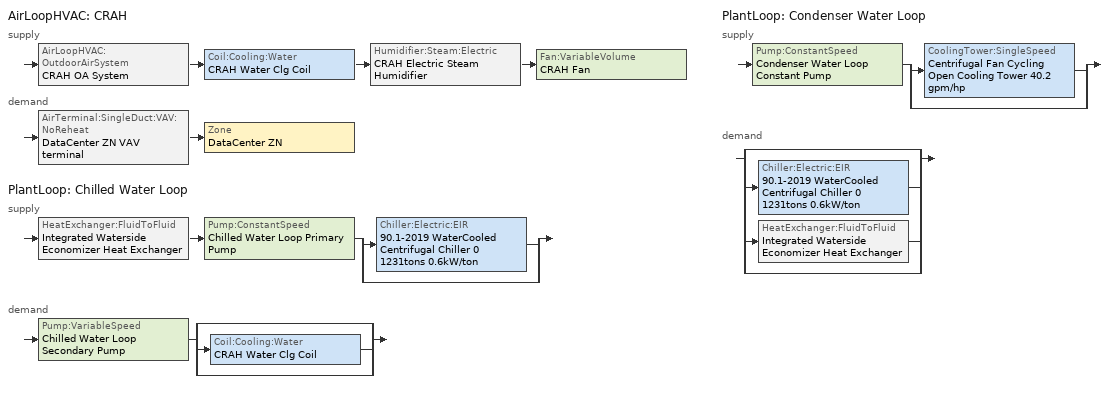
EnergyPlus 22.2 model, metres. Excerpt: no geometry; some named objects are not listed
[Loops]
AirLoopHVAC 'CRAH'
 supply: AirLoopHVAC:OutdoorAirSystem 'CRAH OA System' > Coil:Cooling:Water 'CRAH Water Clg Coil' > Humidifier:Steam:Electric 'CRAH Electric Steam Humidifier' > Fan:VariableVolume 'CRAH Fan'
 demand: AirTerminal:SingleDuct:VAV:NoReheat 'DataCenter ZN VAV terminal' > Zone 'DataCenter ZN'
PlantLoop 'Chilled Water Loop'
 supply: HeatExchanger:FluidToFluid 'Integrated Waterside Economizer Heat Exchanger' > Pump:ConstantSpeed 'Chilled Water Loop Primary Pump' > split
  | Chiller:Electric:EIR '90.1-2019 WaterCooled  Centrifugal Chiller 0 1231tons 0.6kW/ton'
  | bypass
 demand: Pump:VariableSpeed 'Chilled Water Loop Secondary Pump' > split
  | bypass
  | Coil:Cooling:Water 'CRAH Water Clg Coil'
  | bypass
PlantLoop 'Condenser Water Loop'
 supply: Pump:ConstantSpeed 'Condenser Water Loop Constant Pump' > split
  | CoolingTower:SingleSpeed 'Centrifugal Fan Cycling Open Cooling Tower 40.2 gpm/hp'
  | bypass
 demand: split
  | bypass
  | Chiller:Electric:EIR '90.1-2019 WaterCooled  Centrifugal Chiller 0 1231tons 0.6kW/ton'
  | HeatExchanger:FluidToFluid 'Integrated Waterside Economizer Heat Exchanger'
  | bypass
[ZoneControl:Thermostat]
DataCenter ZN Thermostat: DataCenter ZN, DataCenter ZN Thermostat Schedule, ThermostatSetpoint:DualSetpoint, LargeDataCenterHighITE StandaloneDataCenter Thermostat 1, , , , , , , 0
[ThermostatSetpoint:DualSetpoint]
LargeDataCenterHighITE StandaloneDataCenter Thermostat 1: DataCenter HTGSETP_SCH, DataCenter CLGSETP_SCH
[AirTerminal:SingleDuct:VAV:NoReheat]
DataCenter ZN VAV terminal: Always On Discrete, DataCenter ZN VAV terminal Outlet Air Node, DataCenter ZN VAV terminal Inlet Air Node, Autosize, Constant, 0.1, Autosize
[Zone equipment]
DataCenter ZN: DataCenter ZN VAV terminal
[Sizing:Zone]
DataCenter ZN: SupplyAirTemperature, 12.7778, 11.11, SupplyAirTemperature, 12.7778, 11.11, 0.0085, 0.008, DataCenter ZN DSOA Space List, , , DesignDay, 0, 0.000762, 0, 0, DesignDay, 0, 0.002032, 0.141576, 0.3, , No, , , , Sensible Load Only No Latent Load, HumidityRatioDifference, , 0.005, HumidityRatioDifference, , 0.005
[Controller:MechanicalVentilation]
CRAH Vent Controller: Always On Discrete, No, ZoneSum, , DataCenter ZN, LargeDataCenterHighITE StandaloneDataCenter Ventilation
[DesignSpecification:OutdoorAir]
LargeDataCenterHighITE StandaloneDataCenter Ventilation: Sum, 0.00235974, 0.0003048, 0, 0
[DesignSpecification:OutdoorAir:SpaceList]
DataCenter ZN DSOA Space List: DataCenter, LargeDataCenterHighITE StandaloneDataCenter Ventilation
[AirLoopHVAC]
CRAH: CRAH Controllers, CRAHAvailability Manager List, AutoSize, CRAH Supply Branches, , CRAH Supply Inlet Node, CRAH Demand Outlet Node, CRAH Demand Inlet Nodes, CRAH Supply Outlet Nodes, 1
[Sizing:System]
CRAH: Sensible, Autosize, 0.3, 18, 0.008, 27, 0.008, 12.7778, 12.7778, Coincident, No, No, 0.0085, 0.008, DesignDay, 0, 0.00996765, 1, 3.94755e-05, DesignDay, 0, 0.00996765, 1, 1, 3.15882e-05, ZoneSum, 1, CoolingDesignCapacity, Autosize, 234.7, 1, HeatingDesignCapacity, Autosize, 157, 1, OnOff, Autosize
[Controller:WaterCoil]
CRAH Water Clg Coil Controller: Temperature, Reverse, Flow, CRAH Water Clg Coil Outlet Air Node, CRAH Water Clg Coil Inlet Water Node, Autosize, Autosize, 0
[AvailabilityManager:Scheduled]
CRAH Availability Manager; CRAH OA System Availability Manager: Always On Discrete
[AirLoopHVAC:OutdoorAirSystem]
CRAH OA System: CRAH OA System Controller List, CRAH OA System Equipment List
[Controller:OutdoorAir]
CRAH OA Controller: CRAH Relief Air Node, CRAH Supply Inlet Node, CRAH Mixed Air Node, CRAH Outdoor Air Node, Autosize, Autosize, NoEconomizer, ModulateFlow, 28, 64000, , , -100, LockoutWithHeating, FixedMinimum, Always On Discrete, , , CRAH Vent Controller, , No, , , Yes, BypassWhenWithinEconomizerLimits
[OutdoorAir:Mixer]
CRAH OA System Outdoor Air Mixer: CRAH Mixed Air Node, CRAH Outdoor Air Node, CRAH Relief Air Node, CRAH Supply Inlet Node
[SetpointManager:MixedAir]
CRAH Mixed Air Node OS Default SPM: Temperature, CRAH Supply Outlet Node, CRAH Electric Steam Humidifier Outlet Air Node, CRAH Supply Outlet Node, CRAH Mixed Air Node
CRAH Water Clg Coil Outlet Air Node OS Default SPM: Temperature, CRAH Supply Outlet Node, CRAH Electric Steam Humidifier Outlet Air Node, CRAH Supply Outlet Node, CRAH Water Clg Coil Outlet Air Node
CRAH Electric Steam Humidifier Outlet Air Node OS Default SPM: Temperature, CRAH Supply Outlet Node, CRAH Electric Steam Humidifier Outlet Air Node, CRAH Supply Outlet Node, CRAH Electric Steam Humidifier Outlet Air Node
[Coil:Cooling:Water]
CRAH Water Clg Coil: DataCenter HVACOperationSchd, Autosize, Autosize, Autosize, Autosize, Autosize, Autosize, Autosize, CRAH Water Clg Coil Inlet Water Node, CRAH Water Clg Coil Outlet Water Node, CRAH Mixed Air Node, CRAH Water Clg Coil Outlet Air Node, SimpleAnalysis, CrossFlow
[Humidifier:Steam:Electric]
CRAH Electric Steam Humidifier: , Autosize, Autosize, , , CRAH Water Clg Coil Outlet Air Node, CRAH Electric Steam Humidifier Outlet Air Node
[SetpointManager:SingleZone:Humidity:Minimum]
Setpoint Manager Single Zone Humidity Minimum 1: CRAH Electric Steam Humidifier Outlet Air Node, DataCenter ZN Zone Air Node
[Fan:VariableVolume]
CRAH Fan: Always On Discrete, 0.6253, 1389.92, AutoSize, Fraction, 0.1, 0, 0.962, 1, 0.027828, 0.026583, -0.087069, 1.03092, 0, CRAH Electric Steam Humidifier Outlet Air Node, CRAH Supply Outlet Node, General
[SetpointManager:Scheduled]
CRAH supply air setpoint manager: Temperature, AHU Supply Temp Sch, CRAH Supply Outlet Node
Chilled Water Loop Setpoint Manager 2: Temperature, Chilled Water Loop Temp - 44F, Chilled Water Loop Primary Pump Inlet Water Node
Chilled Water Loop Setpoint Manager 1: Temperature, Chilled Water Loop Temp - 44F, 90.1-2019 WaterCooled  Centrifugal Chiller 0 1231tons 0.6kW/ton Supply Outlet Water Node
Chilled Water Loop Setpoint Manager: Temperature, Chilled Water Loop Temp - 44F, Chilled Water Loop Supply Outlet Node
[PlantLoop]
Chilled Water Loop: Water, , Chilled Water Loop Operation Schemes, Chilled Water Loop Supply Outlet Node, 40, 1, Autosize, 0, Autocalculate, Chilled Water Loop Supply Inlet Node, Chilled Water Loop Supply Outlet Node, Chilled Water Loop Supply Branches, Chilled Water Loop Supply Connector List, Chilled Water Loop Demand Inlet Node, Chilled Water Loop Demand Outlet Node, Chilled Water Loop Demand Branches, Chilled Water Loop Demand Connector List, Optimal, , SingleSetpoint, CommonPipe
Condenser Water Loop: Water, , Condenser Water Loop Operation Schemes, Condenser Water Loop Supply Outlet Node, 80, 5, Autosize, 0, Autocalculate, Condenser Water Loop Supply Inlet Node, Condenser Water Loop Supply Outlet Node, Condenser Water Loop Supply Branches, Condenser Water Loop Supply Connector List, Condenser Water Loop Demand Inlet Node, Condenser Water Loop Demand Outlet Node, Condenser Water Loop Demand Branches, Condenser Water Loop Demand Connector List, Optimal, , SingleSetpoint, None
[Sizing:Plant]
Chilled Water Loop: Cooling, 6.66667, 5.61111, NonCoincident, 1, None
Condenser Water Loop: Condenser, 29.4444, 5.55556, Coincident, 6, GlobalCoolingSizingFactor
[HeatExchanger:FluidToFluid]
Integrated Waterside Economizer Heat Exchanger: Always On Discrete, Integrated Waterside Economizer Heat Exchanger Demand Inlet Water Node, Integrated Waterside Economizer Heat Exchanger Demand Outlet Water Node, Autosize, Chilled Water Loop Supply Inlet Node, Chilled Water Loop Primary Pump Inlet Water Node, Autosize, CounterFlow, Autosize, CoolingDifferentialOnOff, Chilled Water Loop Primary Pump Inlet Water Node, 0, FreeCooling, , , Loop, 1, 1.66667, 22.2222
[Pump:ConstantSpeed]
Chilled Water Loop Primary Pump: Chilled Water Loop Primary Pump Inlet Water Node, Chilled Water Loop Primary Pump Outlet Water Node, Autosize, 44836, Autosize, 0.934164, 0, Intermittent, , , , , , , PowerPerFlowPerPressure, 348701.1, 1.28205, General
Condenser Water Loop Constant Pump: Condenser Water Loop Supply Inlet Node, Condenser Water Loop Constant Pump Outlet Water Node, Autosize, 148557, Autosize, 0.964494, 0, Intermittent, , , , , , , PowerPerFlowPerPressure, 348701.1, 1.28205, General
[Chiller:Electric:EIR]
90.1-2019 WaterCooled  Centrifugal Chiller 0 1231tons 0.6kW/ton: Autosize, 6.28036, 6.66667, 35, Autosize, Autosize, WaterCooled_Centrifugal_Chiller_2010_PathB_CAPFT, WaterCooled_Centrifugal_Chiller_2010_PathB_EIRFT, ChlrWtrCentPathAAllEIRRatio_fQRatio, 0.15, 1, 1, 0.25, 90.1-2019 WaterCooled  Centrifugal Chiller 0 1231tons 0.6kW/ton Supply Inlet Water Node, 90.1-2019 WaterCooled  Centrifugal Chiller 0 1231tons 0.6kW/ton Supply Outlet Water Node, 90.1-2019 WaterCooled  Centrifugal Chiller 0 1231tons 0.6kW/ton Demand Inlet Water Node, 90.1-2019 WaterCooled  Centrifugal Chiller 0 1231tons 0.6kW/ton Demand Outlet Water Node, WaterCooled, 0, 1, 2.22222, ConstantFlow, , , , 1, 0, 10, , 1, , , General
[Pump:VariableSpeed]
Chilled Water Loop Secondary Pump: Chilled Water Loop Secondary Pump Inlet Water Node, Chilled Water Loop Secondary Pump Outlet Water Node, Autosize, 134508, Autosize, 0.955395, 0, 0, 0.0205, 0.4101, 0.5753, 0, Intermittent, , , , , , , , , , , 0.5, PowerPerFlowPerPressure, 348701.1, 1.28205, 0, General
[PlantEquipmentOperationSchemes]
Chilled Water Loop Operation Schemes: PlantEquipmentOperation:CoolingLoad, Chilled Water Loop Cooling Operation Scheme, Always On Discrete, PlantEquipmentOperation:ComponentSetpoint, Chilled Water Loop Setpoint Operation Scheme, Always On Discrete
Condenser Water Loop Operation Schemes: PlantEquipmentOperation:CoolingLoad, Condenser Water Loop Cooling Operation Scheme, Always On Discrete
[PlantEquipmentOperation:CoolingLoad]
Chilled Water Loop Cooling Operation Scheme: 0, 1000000000, Chilled Water Loop Cooling Equipment List
Condenser Water Loop Cooling Operation Scheme: 0, 1000000000, Condenser Water Loop Cooling Equipment List
[PlantEquipmentList]
Chilled Water Loop Cooling Equipment List: HeatExchanger:FluidToFluid, Integrated Waterside Economizer Heat Exchanger, Chiller:Electric:EIR, 90.1-2019 WaterCooled  Centrifugal Chiller 0 1231tons 0.6kW/ton
Condenser Water Loop Cooling Equipment List: CoolingTower:SingleSpeed, Centrifugal Fan Cycling Open Cooling Tower 40.2 gpm/hp
[PlantEquipmentOperation:ComponentSetpoint]
Chilled Water Loop Setpoint Operation Scheme: HeatExchanger:FluidToFluid, Integrated Waterside Economizer Heat Exchanger, Chilled Water Loop Supply Inlet Node, Chilled Water Loop Primary Pump Inlet Water Node, Autosize, Cooling, Chiller:Electric:EIR, 90.1-2019 WaterCooled  Centrifugal Chiller 0 1231tons 0.6kW/ton, 90.1-2019 WaterCooled  Centrifugal Chiller 0 1231tons 0.6kW/ton Supply Inlet Water Node, 90.1-2019 WaterCooled  Centrifugal Chiller 0 1231tons 0.6kW/ton Supply Outlet Water Node, Autosize, Cooling
[CoolingTower:SingleSpeed]
Centrifugal Fan Cycling Open Cooling Tower 40.2 gpm/hp: Centrifugal Fan Cycling Open Cooling Tower 40.2 gpm/hp Inlet Water Node, Centrifugal Fan Cycling Open Cooling Tower 40.2 gpm/hp Outlet Water Node, Autosize, Autosize, 128731, Autosize, Autosize, 0.1, Autosize, 0.1, UFactorTimesAreaAndDesignWaterFlowRate, 1.25, , 0, 0.1, 35, 25.6, Autosize, Autosize, 0, 2, , SaturatedExit, 0.2, 0.008, ConcentrationRatio, 3, , , , FanCycling, 2, MinimalCell, 0.33, 2.5, 1, General
[SetpointManager:FollowOutdoorAirTemperature]
Condenser Water Loop Setpoint Manager Follow OATwb with 7.8F Approach: Temperature, OutdoorAirWetBulb, 4.34444, 29.4444, 5.55556, Condenser Water Loop Supply Outlet Node
[PythonPlugin:SearchPaths]
TowerWater Paths: Yes, Yes, No, /srv/data1/liangzhang/EnergyPlus-HeatRejection-Water/src, /srv/data1/liangzhang/EnergyPlus-HeatRejection-Water/runs/proto_dc/frankfurt
[PythonPlugin:Instance]
TowerWater: No, tower_water_model_plugin, ModelTowerWater
[PythonPlugin:Variables]
TowerWater Vars 1: CentrifugalFanCyclingOpenCoolingTower402GpmHp_E_LAT, CentrifugalFanCyclingOpenCoolingTower402GpmHp_E_ROT, CentrifugalFanCyclingOpenCoolingTower402GpmHp_E_LF, CentrifugalFanCyclingOpenCoolingTower402GpmHp_E_EPSAT, CentrifugalFanCyclingOpenCoolingTower402GpmHp_E_MSAT, CentrifugalFanCyclingOpenCoolingTower402GpmHp_E_BRAUN, CentrifugalFanCyclingOpenCoolingTower402GpmHp_E_POPPE, CentrifugalFanCyclingOpenCoolingTower402GpmHp_E_POPPE1, CentrifugalFanCyclingOpenCoolingTower402GpmHp_Drift, CentrifugalFanCyclingOpenCoolingTower402GpmHp_Blowdown
TowerWater Vars 2: CentrifugalFanCyclingOpenCoolingTower402GpmHp_Makeup, CentrifugalFanCyclingOpenCoolingTower402GpmHp_MakeupVol, CentrifugalFanCyclingOpenCoolingTower402GpmHp_Cycles, CentrifugalFanCyclingOpenCoolingTower402GpmHp_CycLimit, CentrifugalFanCyclingOpenCoolingTower402GpmHp_AirMass, CentrifugalFanCyclingOpenCoolingTower402GpmHp_AirOutT, CentrifugalFanCyclingOpenCoolingTower402GpmHp_AirOutW, CentrifugalFanCyclingOpenCoolingTower402GpmHp_Fog, CentrifugalFanCyclingOpenCoolingTower402GpmHp_Mist, CentrifugalFanCyclingOpenCoolingTower402GpmHp_MePoppe
TowerWater Vars 3: CentrifugalFanCyclingOpenCoolingTower402GpmHp_MeMerkel, CentrifugalFanCyclingOpenCoolingTower402GpmHp_NTU, CentrifugalFanCyclingOpenCoolingTower402GpmHp_AirScale, CentrifugalFanCyclingOpenCoolingTower402GpmHp_Status
[PythonPlugin:OutputVariable]
CentrifugalFanCyclingOpenCoolingTower402GpmHp_E_LAT: CentrifugalFanCyclingOpenCoolingTower402GpmHp_E_LAT, Averaged, SystemTimestep, m3/s
CentrifugalFanCyclingOpenCoolingTower402GpmHp_E_ROT: CentrifugalFanCyclingOpenCoolingTower402GpmHp_E_ROT, Averaged, SystemTimestep, m3/s
CentrifugalFanCyclingOpenCoolingTower402GpmHp_E_LF: CentrifugalFanCyclingOpenCoolingTower402GpmHp_E_LF, Averaged, SystemTimestep, m3/s
CentrifugalFanCyclingOpenCoolingTower402GpmHp_E_EPSAT: CentrifugalFanCyclingOpenCoolingTower402GpmHp_E_EPSAT, Averaged, SystemTimestep, m3/s
CentrifugalFanCyclingOpenCoolingTower402GpmHp_E_MSAT: CentrifugalFanCyclingOpenCoolingTower402GpmHp_E_MSAT, Averaged, SystemTimestep, m3/s
CentrifugalFanCyclingOpenCoolingTower402GpmHp_E_BRAUN: CentrifugalFanCyclingOpenCoolingTower402GpmHp_E_BRAUN, Averaged, SystemTimestep, m3/s
CentrifugalFanCyclingOpenCoolingTower402GpmHp_E_POPPE: CentrifugalFanCyclingOpenCoolingTower402GpmHp_E_POPPE, Averaged, SystemTimestep, m3/s
CentrifugalFanCyclingOpenCoolingTower402GpmHp_E_POPPE1: CentrifugalFanCyclingOpenCoolingTower402GpmHp_E_POPPE1, Averaged, SystemTimestep, m3/s
CentrifugalFanCyclingOpenCoolingTower402GpmHp_Drift: CentrifugalFanCyclingOpenCoolingTower402GpmHp_Drift, Averaged, SystemTimestep, m3/s
CentrifugalFanCyclingOpenCoolingTower402GpmHp_Blowdown: CentrifugalFanCyclingOpenCoolingTower402GpmHp_Blowdown, Averaged, SystemTimestep, m3/s
CentrifugalFanCyclingOpenCoolingTower402GpmHp_Makeup: CentrifugalFanCyclingOpenCoolingTower402GpmHp_Makeup, Averaged, SystemTimestep, m3/s
CentrifugalFanCyclingOpenCoolingTower402GpmHp_MakeupVol: CentrifugalFanCyclingOpenCoolingTower402GpmHp_MakeupVol, Summed, SystemTimestep, m3
CentrifugalFanCyclingOpenCoolingTower402GpmHp_Cycles: CentrifugalFanCyclingOpenCoolingTower402GpmHp_Cycles, Averaged, SystemTimestep
CentrifugalFanCyclingOpenCoolingTower402GpmHp_CycLimit: CentrifugalFanCyclingOpenCoolingTower402GpmHp_CycLimit, Averaged, SystemTimestep
CentrifugalFanCyclingOpenCoolingTower402GpmHp_AirMass: CentrifugalFanCyclingOpenCoolingTower402GpmHp_AirMass, Averaged, SystemTimestep, kg/s
CentrifugalFanCyclingOpenCoolingTower402GpmHp_AirOutT: CentrifugalFanCyclingOpenCoolingTower402GpmHp_AirOutT, Averaged, SystemTimestep, C
CentrifugalFanCyclingOpenCoolingTower402GpmHp_AirOutW: CentrifugalFanCyclingOpenCoolingTower402GpmHp_AirOutW, Averaged, SystemTimestep, kgWater/kgDryAir
CentrifugalFanCyclingOpenCoolingTower402GpmHp_Fog: CentrifugalFanCyclingOpenCoolingTower402GpmHp_Fog, Averaged, SystemTimestep
CentrifugalFanCyclingOpenCoolingTower402GpmHp_Mist: CentrifugalFanCyclingOpenCoolingTower402GpmHp_Mist, Averaged, SystemTimestep, m3/s
CentrifugalFanCyclingOpenCoolingTower402GpmHp_MePoppe: CentrifugalFanCyclingOpenCoolingTower402GpmHp_MePoppe, Averaged, SystemTimestep
CentrifugalFanCyclingOpenCoolingTower402GpmHp_MeMerkel: CentrifugalFanCyclingOpenCoolingTower402GpmHp_MeMerkel, Averaged, SystemTimestep
CentrifugalFanCyclingOpenCoolingTower402GpmHp_NTU: CentrifugalFanCyclingOpenCoolingTower402GpmHp_NTU, Averaged, SystemTimestep
CentrifugalFanCyclingOpenCoolingTower402GpmHp_AirScale: CentrifugalFanCyclingOpenCoolingTower402GpmHp_AirScale, Averaged, SystemTimestep
CentrifugalFanCyclingOpenCoolingTower402GpmHp_Status: CentrifugalFanCyclingOpenCoolingTower402GpmHp_Status, Averaged, SystemTimestep
[Schedule:Day:Interval]
DataCenter HTGSETP_SCH Default; DataCenter HTGSETP_SCH Summer Design Day; DataCenter HTGSETP_SCH Winter Design Day: Temperature, No, 24:00, 15
DataCenter CLGSETP_SCH Default; DataCenter CLGSETP_SCH Summer Design Day; DataCenter CLGSETP_SCH Winter Design Day: Temperature, No, 24:00, 35
AHU Supply Temp Sch Default: Temperature, No, 24:00, 12.7778
Chilled Water Loop Temp - 44F Default: Temperature, No, 24:00, 6.66667
DataCenter HVACOperationSchd Default; DataCenter HVACOperationSchd Summer Design Day; DataCenter HVACOperationSchd Winter Design Day: OnOff, No, 24:00, 1
[Schedule:Week:Daily]
DataCenter HTGSETP_SCH Week Rule - Jan1-Dec31: DataCenter HTGSETP_SCH Default, DataCenter HTGSETP_SCH Default, DataCenter HTGSETP_SCH Default, DataCenter HTGSETP_SCH Default, DataCenter HTGSETP_SCH Default, DataCenter HTGSETP_SCH Default, DataCenter HTGSETP_SCH Default, DataCenter HTGSETP_SCH Default, DataCenter HTGSETP_SCH Summer Design Day, DataCenter HTGSETP_SCH Winter Design Day, DataCenter HTGSETP_SCH Default, DataCenter HTGSETP_SCH Default
DataCenter CLGSETP_SCH Week Rule - Jan1-Dec31: DataCenter CLGSETP_SCH Default, DataCenter CLGSETP_SCH Default, DataCenter CLGSETP_SCH Default, DataCenter CLGSETP_SCH Default, DataCenter CLGSETP_SCH Default, DataCenter CLGSETP_SCH Default, DataCenter CLGSETP_SCH Default, DataCenter CLGSETP_SCH Default, DataCenter CLGSETP_SCH Summer Design Day, DataCenter CLGSETP_SCH Winter Design Day, DataCenter CLGSETP_SCH Default, DataCenter CLGSETP_SCH Default
AHU Supply Temp Sch Week Rule - Jan1-Dec31: AHU Supply Temp Sch Default, AHU Supply Temp Sch Default, AHU Supply Temp Sch Default, AHU Supply Temp Sch Default, AHU Supply Temp Sch Default, AHU Supply Temp Sch Default, AHU Supply Temp Sch Default, AHU Supply Temp Sch Default, AHU Supply Temp Sch Default, AHU Supply Temp Sch Default, AHU Supply Temp Sch Default, AHU Supply Temp Sch Default
Chilled Water Loop Temp - 44F Week Rule - Jan1-Dec31: Chilled Water Loop Temp - 44F Default, Chilled Water Loop Temp - 44F Default, Chilled Water Loop Temp - 44F Default, Chilled Water Loop Temp - 44F Default, Chilled Water Loop Temp - 44F Default, Chilled Water Loop Temp - 44F Default, Chilled Water Loop Temp - 44F Default, Chilled Water Loop Temp - 44F Default, Chilled Water Loop Temp - 44F Default, Chilled Water Loop Temp - 44F Default, Chilled Water Loop Temp - 44F Default, Chilled Water Loop Temp - 44F Default
DataCenter HVACOperationSchd Week Rule - Jan1-Dec31: DataCenter HVACOperationSchd Default, DataCenter HVACOperationSchd Default, DataCenter HVACOperationSchd Default, DataCenter HVACOperationSchd Default, DataCenter HVACOperationSchd Default, DataCenter HVACOperationSchd Default, DataCenter HVACOperationSchd Default, DataCenter HVACOperationSchd Default, DataCenter HVACOperationSchd Summer Design Day, DataCenter HVACOperationSchd Winter Design Day, DataCenter HVACOperationSchd Default, DataCenter HVACOperationSchd Default
[Schedule:Year]
DataCenter HTGSETP_SCH: Temperature, DataCenter HTGSETP_SCH Week Rule - Jan1-Dec31, 1, 1, 12, 31
DataCenter CLGSETP_SCH: Temperature, DataCenter CLGSETP_SCH Week Rule - Jan1-Dec31, 1, 1, 12, 31
AHU Supply Temp Sch: Temperature, AHU Supply Temp Sch Week Rule - Jan1-Dec31, 1, 1, 12, 31
Chilled Water Loop Temp - 44F: Temperature, Chilled Water Loop Temp - 44F Week Rule - Jan1-Dec31, 1, 1, 12, 31
DataCenter HVACOperationSchd: OnOff, DataCenter HVACOperationSchd Week Rule - Jan1-Dec31, 1, 1, 12, 31
[Schedule:Compact]
DataCenter ZN Thermostat Schedule: DataCenter ZN Thermostat Schedule Type Limits, Through: 12/31, For: AllDays, Until: 24:00, 4
[Schedule:Constant]
Always On Discrete: Always On Discrete Limits, 1
[Curve:Biquadratic]
WaterCooled_Centrifugal_Chiller_2010_PathB_CAPFT: 0.536234, 0.005581, -0.0013654, 0.0488966, -0.0012018, 0.0010523, 5, 10, 17.78, 46.11
WaterCooled_Centrifugal_Chiller_2010_PathB_EIRFT: 1.08218, 0.0042977, -0.0013182, -0.0260781, 0.0008256, -0.0006013, 5, 10, 17.78, 46.11
[Curve:Quadratic]
ChlrWtrCentPathAAllEIRRatio_fQRatio: 0.222149, 0.503156, 0.256905, 0.1, 1, 0.28
